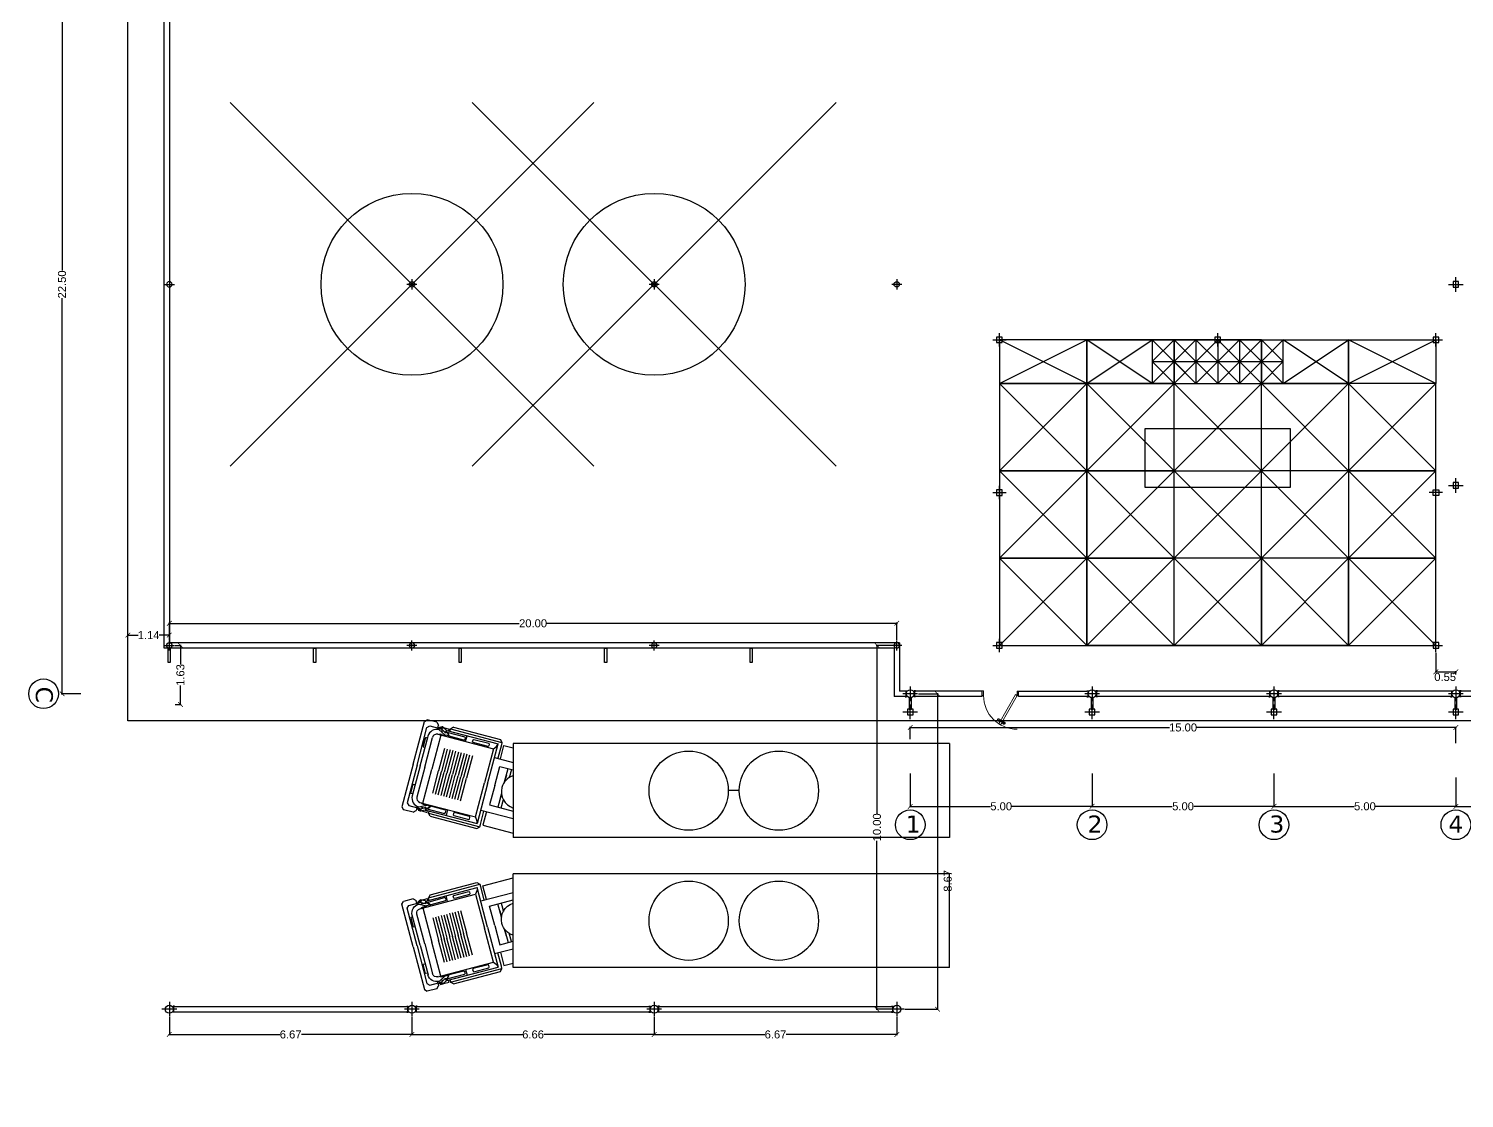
# Model space of a CAD drawing. Header units: metres. Extents: x 2 to 659295185, y -28 to 1124222152.
# Drawn here: x 654251.93 to 654291.4, y 1123336.77 to 1123366.17 of the extents above; entities that cross this region are included whole.
import ezdxf

# ---------------------------------------------------------------- set-up
doc = ezdxf.new("R2010")
doc.units = ezdxf.units.M
doc.header["$MEASUREMENT"] = 0
doc.header["$PDMODE"] = 35
doc.header["$PDSIZE"] = 5
doc.linetypes.add('CENTER', pattern=[50.8, 31.75, -6.35, 6.35, -6.35])
doc.layers.get('0').update_dxf_attribs({"linetype": 'CONTINUOUS'})
for name, color, linetype in [('Acotado', 7, 'CONTINUOUS'), ('Estructura', 1, 'CONTINUOUS'), ('PARED', 7, 'CONTINUOUS'), ('Textura', 8, 'CONTINUOUS'), ('TUBO', 1, 'CONTINUOUS'), ('Vista 1', 4, 'CONTINUOUS'), ('vista4', 6, 'CONTINUOUS')]:
    doc.layers.add(name, color=color, linetype=linetype)
doc.layers.add('muebles', color=9, linetype='CONTINUOUS', lineweight=0)
doc.styles.add('FORMAT', font='swissl.ttf')
doc.styles.get("Standard").update_dxf_attribs({"font": 'tahoma.ttf'})
doc.dimstyles.new('1-100', dxfattribs={"dimtxt": 0.22, "dimasz": 0.13, "dimexe": 0.02, "dimexo": 0.02, "dimgap": 0.022, "dimtad": 0, "dimzin": 1, "dimdsep": 46, "dimtxsty": 'FORMAT', "dimblk": 'ARCHTICK', "dimcen": 0.02, "dimdle": 0.02, "dimazin": 0, "dimtfac": 1, "dimtofl": 0, "dimtmove": 2, "dimatfit": 3, "dimldrblk": 'ARCHTICK', "dimfxl": 1, "dimtolj": 1, "dimtzin": 1, "dimarcsym": 0})

# ---------------------------------------------------------------- blocks, each defined once
blk = doc.blocks.new('_ArchTick')
at = {"color": 0, "linetype": 'ByBlock', "const_width": 0.15}
blk.add_lwpolyline([(-0.5, -0.5), (0.5, 0.5)], dxfattribs=at)
blk = doc.blocks.new('*D2271')
at = {"layer": 'Acotado', "color": 0, "lineweight": -2, "transparency": 16777216}
for p, q in [((667567.363, 1123478.25), (667567.363, 1123477.435)), ((667572.363, 1123478.25), (667572.363, 1123477.435)), ((667567.343, 1123477.455), (667569.567, 1123477.455)), ((667572.383, 1123477.455), (667570.158, 1123477.455))]:
    blk.add_line(p, q, dxfattribs=at)
at = {"layer": 'Acotado', "color": 0, "lineweight": -2, "transparency": 16777216, "xscale": 0.13, "yscale": 0.13, "zscale": 0.13, "rotation": 180}
blk.add_blockref('_ArchTick', (667567.363, 1123477.455), dxfattribs=at)
at = {"layer": 'Acotado', "color": 0, "lineweight": -2, "transparency": 16777216, "xscale": 0.13, "yscale": 0.13, "zscale": 0.13}
blk.add_blockref('_ArchTick', (667572.363, 1123477.455), dxfattribs=at)
at = {"layer": 'Acotado', "color": 0, "transparency": 16777216, "insert": (667569.863, 1123477.455), "char_height": 0.22, "attachment_point": 5, "style": 'FORMAT'}
blk.add_mtext('\\A1;5.00', dxfattribs=at)
blk = doc.blocks.new('eco 220x220')
at = {"color": 8}
for p, q in [((-0.202, 0), (0.202, 0)), ((0, 0.202), (0, -0.202))]:
    blk.add_line(p, q, dxfattribs=at)
blk.add_circle((0, 0), 0.11)
blk = doc.blocks.new('*D2279')
at = {"layer": 'Acotado', "color": 0, "lineweight": -2, "transparency": 16777216}
for p, q in [((667562.363, 1123478.358), (667562.363, 1123477.435)), ((667567.363, 1123478.25), (667567.363, 1123477.435)), ((667562.343, 1123477.455), (667564.567, 1123477.455)), ((667567.383, 1123477.455), (667565.158, 1123477.455))]:
    blk.add_line(p, q, dxfattribs=at)
at = {"layer": 'Acotado', "color": 0, "lineweight": -2, "transparency": 16777216, "xscale": 0.13, "yscale": 0.13, "zscale": 0.13, "rotation": 180}
blk.add_blockref('_ArchTick', (667562.363, 1123477.455), dxfattribs=at)
at = {"layer": 'Acotado', "color": 0, "lineweight": -2, "transparency": 16777216, "xscale": 0.13, "yscale": 0.13, "zscale": 0.13}
blk.add_blockref('_ArchTick', (667567.363, 1123477.455), dxfattribs=at)
at = {"layer": 'Acotado', "color": 0, "transparency": 16777216, "insert": (667564.863, 1123477.455), "char_height": 0.22, "attachment_point": 5, "style": 'FORMAT'}
blk.add_mtext('\\A1;5.00', dxfattribs=at)
blk = doc.blocks.new('*D2280')
at = {"layer": 'Acotado', "color": 0, "lineweight": -2, "transparency": 16777216}
for p, q in [((667557.363, 1123478.358), (667557.363, 1123477.435)), ((667562.363, 1123478.358), (667562.363, 1123477.435)), ((667557.343, 1123477.455), (667559.567, 1123477.455)), ((667562.383, 1123477.455), (667560.158, 1123477.455))]:
    blk.add_line(p, q, dxfattribs=at)
at = {"layer": 'Acotado', "color": 0, "lineweight": -2, "transparency": 16777216, "xscale": 0.13, "yscale": 0.13, "zscale": 0.13, "rotation": 180}
blk.add_blockref('_ArchTick', (667557.363, 1123477.455), dxfattribs=at)
at = {"layer": 'Acotado', "color": 0, "lineweight": -2, "transparency": 16777216, "xscale": 0.13, "yscale": 0.13, "zscale": 0.13}
blk.add_blockref('_ArchTick', (667562.363, 1123477.455), dxfattribs=at)
at = {"layer": 'Acotado', "color": 0, "transparency": 16777216, "insert": (667559.863, 1123477.455), "char_height": 0.22, "attachment_point": 5, "style": 'FORMAT'}
blk.add_mtext('\\A1;5.00', dxfattribs=at)
blk = doc.blocks.new('*D2281')
at = {"layer": 'Acotado', "color": 0, "lineweight": -2, "transparency": 16777216}
for p, q in [((667552.363, 1123478.358), (667552.363, 1123477.435)), ((667557.363, 1123478.358), (667557.363, 1123477.435)), ((667552.343, 1123477.455), (667554.567, 1123477.455)), ((667557.383, 1123477.455), (667555.158, 1123477.455))]:
    blk.add_line(p, q, dxfattribs=at)
at = {"layer": 'Acotado', "color": 0, "lineweight": -2, "transparency": 16777216, "xscale": 0.13, "yscale": 0.13, "zscale": 0.13, "rotation": 180}
blk.add_blockref('_ArchTick', (667552.363, 1123477.455), dxfattribs=at)
at = {"layer": 'Acotado', "color": 0, "lineweight": -2, "transparency": 16777216, "xscale": 0.13, "yscale": 0.13, "zscale": 0.13}
blk.add_blockref('_ArchTick', (667557.363, 1123477.455), dxfattribs=at)
at = {"layer": 'Acotado', "color": 0, "transparency": 16777216, "insert": (667554.863, 1123477.455), "char_height": 0.22, "attachment_point": 5, "style": 'FORMAT'}
blk.add_mtext('\\A1;5.00', dxfattribs=at)
blk = doc.blocks.new('Col 155x155')
at = {"color": 8}
for p, q in [((0.202, 0), (-0.202, 0)), ((0, -0.202), (0, 0.202))]:
    blk.add_line(p, q, dxfattribs=at)
blk.add_lwpolyline([(-0.078, -0.078), (0.077, -0.078), (0.077, 0.077), (-0.078, 0.077)], close=True)
blk = doc.blocks.new('*D2295')
at = {"layer": 'Acotado', "color": 0, "lineweight": -2, "transparency": 16777216}
for p, q in [((667552.343, 1123479.622), (667559.494, 1123479.622)), ((667552.363, 1123479.297), (667552.363, 1123479.642)), ((667567.383, 1123479.622), (667560.231, 1123479.622)), ((667567.363, 1123479.188), (667567.363, 1123479.642))]:
    blk.add_line(p, q, dxfattribs=at)
at = {"layer": 'Acotado', "color": 0, "lineweight": -2, "transparency": 16777216, "xscale": 0.13, "yscale": 0.13, "zscale": 0.13, "rotation": 180}
blk.add_blockref('_ArchTick', (667552.363, 1123479.622), dxfattribs=at)
at = {"layer": 'Acotado', "color": 0, "lineweight": -2, "transparency": 16777216, "xscale": 0.13, "yscale": 0.13, "zscale": 0.13}
blk.add_blockref('_ArchTick', (667567.363, 1123479.622), dxfattribs=at)
at = {"layer": 'Acotado', "color": 0, "transparency": 16777216, "insert": (667559.863, 1123479.622), "char_height": 0.22, "attachment_point": 5, "style": 'FORMAT'}
blk.add_mtext('\\A1;15.00', dxfattribs=at)
blk = doc.blocks.new('155x155')
at = {"color": 8}
for p, q in [((-0.183, 0), (0.183, 0)), ((0, 0.183), (0, -0.183))]:
    blk.add_line(p, q, dxfattribs=at)
blk.add_lwpolyline([(-0.078, -0.078), (0.077, -0.078), (0.077, 0.077), (-0.078, 0.077)], close=True)
blk = doc.blocks.new('*D2306')
at = {"layer": 'Acotado', "color": 0, "lineweight": -2, "transparency": 16777216}
for p, q in [((667566.815, 1123481.675), (667566.815, 1123481.131)), ((667566.795, 1123481.151), (667567.383, 1123481.151)), ((667567.363, 1123481.082), (667567.363, 1123481.171))]:
    blk.add_line(p, q, dxfattribs=at)
at = {"layer": 'Acotado', "color": 0, "lineweight": -2, "transparency": 16777216, "xscale": 0.13, "yscale": 0.13, "zscale": 0.13, "rotation": 180}
blk.add_blockref('_ArchTick', (667566.815, 1123481.151), dxfattribs=at)
at = {"layer": 'Acotado', "color": 0, "lineweight": -2, "transparency": 16777216, "xscale": 0.13, "yscale": 0.13, "zscale": 0.13}
blk.add_blockref('_ArchTick', (667567.363, 1123481.151), dxfattribs=at)
at = {"layer": 'Acotado', "color": 0, "transparency": 16777216, "insert": (667567.069, 1123481.01), "char_height": 0.22, "attachment_point": 5, "style": 'FORMAT'}
blk.add_mtext('\\A1;0.55', dxfattribs=at)
blk = doc.blocks.new('detalle metalico')
at = {"layer": 'Estructura'}
for points in [[(665221.743, 1123542.564), (665221.743, 1123542.598), (665221.709, 1123542.598), (665221.709, 1123542.604), (665221.749, 1123542.604), (665221.749, 1123542.564), (665221.743, 1123542.564)], [(665221.743, 1123542.482), (665221.743, 1123542.448), (665221.709, 1123542.448), (665221.709, 1123542.442), (665221.749, 1123542.442), (665221.749, 1123542.482), (665221.743, 1123542.482)]]:
    blk.add_lwpolyline(points, dxfattribs=at)
blk.add_lwpolyline([(665221.743, 1123542.448), (665221.737, 1123542.448), (665221.737, 1123542.598), (665221.743, 1123542.598)], close=True, dxfattribs=at)
blk = doc.blocks.new('A$C3CBB7903')
for p, q in [((-3.695, 14.119), (-1.205, 14.776)), ((-1.205, 14.776), (1.853, 3.171)), ((-3.695, 14.119), (-0.638, 2.515)), ((-0.638, 2.515), (1.853, 3.171)), ((1.154, 2.319), (1.154, 2.988)), ((1.355, 2.118), (1.355, 3.04)), ((1.739, 2.283), (1.739, 3.142)), ((-0.524, 2.283), (-0.524, 2.545)), ((-0.141, 2.118), (-0.141, 2.646)), ((0.06, 2.319), (0.06, 2.699)), ((0.06, 2.648), (0.297, 2.648)), ((0.44, 2.556), (0.06, 2.556)), ((0.243, 2.556), (0.44, 2.556)), ((0.297, 2.648), (0.261, 2.648)), ((0.775, 2.556), (1.154, 2.556)), ((0.972, 2.556), (0.775, 2.556)), ((0.918, 2.648), (0.953, 2.648)), ((1.154, 2.648), (0.918, 2.648)), ((-0.655, 2.146), (-0.591, 2.21)), ((-0.655, 0.812), (-0.655, 2.146)), ((-0.591, 0.749), (-0.591, 2.21)), ((-0.591, 2.21), (-0.527, 2.21)), ((-0.527, 2.21), (-0.143, 2.21)), ((-0.141, 2.283), (-0.524, 2.283)), ((0.607, 2.118), (-0.524, 2.118)), ((-0.524, 0.656), (-0.524, 2.118)), ((-0.36, 2.027), (0.607, 2.027)), ((-0.36, 0.447), (-0.36, 2.027)), ((0.607, 2.319), (0.06, 2.319)), ((0.607, 2.319), (1.154, 2.319)), ((0.607, 2.118), (1.739, 2.118)), ((1.575, 2.027), (0.607, 2.027)), ((1.355, 2.283), (1.739, 2.283)), ((1.741, 2.21), (1.358, 2.21)), ((1.575, 0.447), (1.575, 2.027)), ((1.739, 0.656), (1.739, 2.118)), ((1.806, 2.21), (1.741, 2.21)), ((1.869, 2.146), (1.806, 2.21)), ((1.806, 0.749), (1.806, 2.21)), ((1.869, 0.812), (1.869, 2.146)), ((-0.477, 1.866), (-0.461, 1.882)), ((-0.477, 1.439), (-0.477, 1.866)), ((-0.461, 1.882), (-0.406, 1.882)), ((-0.406, 1.882), (-0.39, 1.866)), ((-0.39, 1.866), (-0.39, 1.439)), ((1.621, 1.882), (1.605, 1.866)), ((1.605, 1.866), (1.605, 1.439)), ((1.676, 1.882), (1.621, 1.882)), ((1.691, 1.866), (1.676, 1.882)), ((1.691, 1.439), (1.691, 1.866)), ((-0.36, 1.233), (-0.524, 1.233)), ((-0.465, 1.198), (-0.481, 1.182)), ((-0.461, 1.423), (-0.477, 1.439)), ((-0.465, 1.198), (-0.406, 1.198)), ((-0.406, 1.423), (-0.461, 1.423)), ((-0.39, 1.439), (-0.406, 1.423)), ((-0.39, 1.182), (-0.406, 1.198)), ((-0.031, 1.516), (0.607, 1.516)), ((-0.031, 1.436), (0.607, 1.436)), ((-0.031, 1.357), (0.607, 1.357)), ((-0.031, 1.278), (0.607, 1.278)), ((-0.031, 1.199), (0.607, 1.199)), ((1.246, 1.516), (0.607, 1.516)), ((1.246, 1.436), (0.607, 1.436)), ((1.246, 1.357), (0.607, 1.357)), ((1.246, 1.278), (0.607, 1.278)), ((1.246, 1.199), (0.607, 1.199)), ((1.575, 1.233), (1.739, 1.233)), ((1.605, 1.439), (1.621, 1.423)), ((1.605, 1.182), (1.621, 1.198)), ((1.621, 1.423), (1.676, 1.423)), ((1.68, 1.198), (1.621, 1.198)), ((1.676, 1.423), (1.691, 1.439)), ((1.68, 1.198), (1.696, 1.182)), ((-0.655, 0.812), (-0.591, 0.749)), ((-0.481, 0.675), (-0.481, 1.182)), ((-0.39, 1.182), (-0.39, 0.761)), ((-0.031, 1.12), (0.607, 1.12)), ((-0.031, 1.04), (0.607, 1.04)), ((-0.031, 0.961), (0.607, 0.961)), ((-0.031, 0.882), (0.607, 0.882)), ((-0.031, 0.803), (0.607, 0.803)), ((1.246, 1.12), (0.607, 1.12)), ((1.246, 1.04), (0.607, 1.04)), ((1.246, 0.961), (0.607, 0.961)), ((1.246, 0.882), (0.607, 0.882)), ((1.246, 0.803), (0.607, 0.803)), ((1.605, 1.182), (1.605, 0.761)), ((1.696, 0.675), (1.696, 1.182)), ((1.869, 0.812), (1.806, 0.749)), ((-0.671, 0.338), (-0.607, 0.402)), ((-0.524, 0.402), (-0.607, 0.402)), ((-0.53, 0.64), (-0.593, 0.526)), ((-0.527, 0.749), (-0.591, 0.749)), ((-0.577, 0.709), (-0.524, 0.709)), ((-0.577, 0.555), (-0.577, 0.709)), ((-0.577, 0.456), (-0.577, 0.492)), ((-0.563, 0.456), (-0.577, 0.456)), ((-0.57, 0.521), (-0.561, 0.542)), ((-0.57, 0.52), (-0.564, 0.457)), ((-0.564, 0.457), (-0.507, 0.4)), ((-0.553, 0.536), (-0.561, 0.544)), ((-0.561, 0.518), (-0.553, 0.536)), ((-0.556, 0.5), (-0.561, 0.518)), ((-0.557, 0.463), (-0.557, 0.5)), ((-0.507, 0.407), (-0.557, 0.463)), ((-0.524, 0.456), (-0.55, 0.456)), ((-0.532, 0.496), (-0.459, 0.629)), ((-0.524, 0.427), (-0.524, 0.509)), ((-0.524, 0.173), (-0.524, 0.418)), ((-0.506, 0.4), (-0.506, 0.407)), ((-0.498, 0.64), (-0.468, 0.701)), ((-0.497, 0.64), (-0.491, 0.634)), ((-0.491, 0.633), (-0.464, 0.692)), ((-0.49, 0.447), (-0.39, 0.648)), ((-0.481, 0.525), (-0.481, 0.589)), ((-0.481, 0.525), (-0.467, 0.517)), ((-0.468, 0.701), (-0.382, 0.767)), ((-0.451, 0.525), (-0.467, 0.517)), ((-0.464, 0.692), (-0.38, 0.751)), ((-0.39, 0.744), (-0.39, 0.643)), ((-0.384, 0.547), (-0.39, 0.648)), ((-0.379, 0.752), (-0.381, 0.767)), ((-0.36, 0.53), (0.607, 0.53)), ((-0.031, 0.724), (0.607, 0.724)), ((1.246, 0.724), (0.607, 0.724)), ((1.575, 0.53), (0.607, 0.53)), ((1.594, 0.752), (1.596, 0.767)), ((1.679, 0.692), (1.595, 0.751)), ((1.683, 0.701), (1.597, 0.767)), ((1.599, 0.547), (1.605, 0.648)), ((1.605, 0.744), (1.605, 0.643)), ((1.705, 0.447), (1.605, 0.648)), ((1.666, 0.525), (1.682, 0.517)), ((1.746, 0.496), (1.674, 0.629)), ((1.706, 0.633), (1.679, 0.692)), ((1.696, 0.525), (1.682, 0.517)), ((1.712, 0.64), (1.683, 0.701)), ((1.696, 0.525), (1.696, 0.589)), ((1.712, 0.64), (1.705, 0.634)), ((1.721, 0.4), (1.721, 0.407)), ((1.722, 0.407), (1.771, 0.463)), ((1.778, 0.457), (1.722, 0.4)), ((1.792, 0.709), (1.739, 0.709)), ((1.739, 0.427), (1.739, 0.509)), ((1.739, 0.456), (1.764, 0.456)), ((1.739, 0.173), (1.739, 0.418)), ((1.739, 0.402), (1.822, 0.402)), ((1.741, 0.749), (1.806, 0.749)), ((1.745, 0.64), (1.808, 0.526)), ((1.768, 0.536), (1.775, 0.544)), ((1.775, 0.518), (1.768, 0.536)), ((1.771, 0.5), (1.775, 0.518)), ((1.771, 0.463), (1.771, 0.5)), ((1.785, 0.521), (1.775, 0.542)), ((1.777, 0.456), (1.792, 0.456)), ((1.785, 0.52), (1.778, 0.457)), ((1.792, 0.555), (1.792, 0.709)), ((1.792, 0.456), (1.792, 0.492)), ((1.885, 0.338), (1.822, 0.402)), ((-0.671, 0.338), (-0.671, 0.063)), ((-0.607, 0), (-0.671, 0.063)), ((0.607, 0), (-0.607, 0)), ((-0.461, 0.11), (-0.524, 0.173)), ((0.607, 0.11), (-0.461, 0.11)), ((0.607, 0.329), (-0.241, 0.329)), ((0.607, 0.199), (-0.241, 0.199)), ((-0.188, 0.199), (-0.188, 0.144)), ((-0.188, 0.144), (0.075, 0.144)), ((-0.161, 0.144), (-0.151, 0.134)), ((-0.151, 0.134), (0.047, 0.134)), ((0.047, 0.134), (0.057, 0.144)), ((0.075, 0.144), (0.075, 0.199)), ((0.607, 0.329), (1.456, 0.329)), ((0.607, 0.199), (1.456, 0.199)), ((0.607, 0.11), (1.676, 0.11)), ((0.607, 0), (1.822, 0)), ((1.139, 0.144), (1.139, 0.199)), ((1.402, 0.144), (1.139, 0.144)), ((1.168, 0.134), (1.157, 0.144)), ((1.365, 0.134), (1.168, 0.134)), ((1.376, 0.144), (1.365, 0.134)), ((1.402, 0.199), (1.402, 0.144)), ((1.676, 0.11), (1.739, 0.173)), ((1.822, 0), (1.885, 0.063)), ((1.885, 0.338), (1.885, 0.063))]:
    blk.add_line(p, q)
for centre, radius, start, end in [((0.59, 3.003), 0.484, 272.0943, 355.5579), ((0.625, 3.003), 0.484, 212.839, 267.9057), ((-0.594, 1.799), 0.327, 44.2287, 77.695), ((1.809, 1.799), 0.327, 102.305, 135.7713), ((-0.557, 0.522), 0.0365, 173.8171, 254.0025), ((-0.557, 0.522), 0.0365, 270.0651, 313.8576), ((-0.494, 0.636), 0.0361, 68.4256, 175.0388), ((-0.241, 0.447), 0.249, 180, 270), ((-0.494, 0.636), 0.0361, 313.745, 58.3959), ((-0.265, 0.547), 0.119, 180, 217.2027), ((-0.241, 0.447), 0.119, 180, 270), ((1.456, 0.447), 0.249, 270, 0), ((1.456, 0.447), 0.119, 270, 0), ((1.48, 0.547), 0.119, 322.7973, 0), ((1.709, 0.636), 0.0361, 121.6041, 226.255), ((1.709, 0.636), 0.0361, 4.9612, 111.5744), ((1.771, 0.522), 0.0365, 226.1424, 269.9349), ((1.771, 0.522), 0.0365, 285.9975, 6.1829)]:
    blk.add_arc(centre, radius, start, end)
blk = doc.blocks.new('*D2312')
at = {"layer": 'Acotado', "color": 0, "lineweight": -2, "transparency": 16777216}
for p, q in [((667552.585, 1123480.55), (667553.133, 1123480.55)), ((667553.113, 1123480.57), (667553.113, 1123471.858)), ((667552.215, 1123471.878), (667553.133, 1123471.878))]:
    blk.add_line(p, q, dxfattribs=at)
at = {"layer": 'Acotado', "color": 0, "lineweight": -2, "transparency": 16777216, "xscale": 0.13, "yscale": 0.13, "zscale": 0.13}
for p, rotation in [((667553.113, 1123480.55), 90), ((667553.113, 1123471.878), 270)]:
    blk.add_blockref('_ArchTick', p, dxfattribs=dict(at, rotation=rotation))
at = {"layer": 'Acotado', "color": 0, "transparency": 16777216, "insert": (667553.394, 1123475.407), "char_height": 0.22, "attachment_point": 5, "rotation": 90, "style": 'FORMAT'}
blk.add_mtext('\\A1;8.67', dxfattribs=at)
blk = doc.blocks.new('*D2313')
at = {"layer": 'Acotado', "color": 0, "lineweight": -2, "transparency": 16777216}
for p, q in [((667552.111, 1123481.878), (667551.427, 1123481.878)), ((667551.447, 1123481.898), (667551.447, 1123477.246)), ((667551.447, 1123471.858), (667551.447, 1123476.509)), ((667552.111, 1123471.878), (667551.427, 1123471.878))]:
    blk.add_line(p, q, dxfattribs=at)
at = {"layer": 'Acotado', "color": 0, "lineweight": -2, "transparency": 16777216, "xscale": 0.13, "yscale": 0.13, "zscale": 0.13}
for p, rotation in [((667551.447, 1123481.878), 90), ((667551.447, 1123471.878), 270)]:
    blk.add_blockref('_ArchTick', p, dxfattribs=dict(at, rotation=rotation))
at = {"layer": 'Acotado', "color": 0, "transparency": 16777216, "insert": (667551.447, 1123476.878), "char_height": 0.22, "attachment_point": 5, "rotation": 90, "style": 'FORMAT'}
blk.add_mtext('\\A1;10.00', dxfattribs=at)
blk = doc.blocks.new('*D2318')
at = {"layer": 'Acotado', "color": 0, "lineweight": -2, "transparency": 16777216}
for p, q in [((667531.973, 1123482.485), (667541.615, 1123482.485)), ((667531.993, 1123482.036), (667531.993, 1123482.505)), ((667552.013, 1123482.485), (667542.371, 1123482.485)), ((667551.993, 1123482.036), (667551.993, 1123482.505))]:
    blk.add_line(p, q, dxfattribs=at)
at = {"layer": 'Acotado', "color": 0, "lineweight": -2, "transparency": 16777216, "xscale": 0.13, "yscale": 0.13, "zscale": 0.13, "rotation": 180}
blk.add_blockref('_ArchTick', (667531.993, 1123482.485), dxfattribs=at)
at = {"layer": 'Acotado', "color": 0, "lineweight": -2, "transparency": 16777216, "xscale": 0.13, "yscale": 0.13, "zscale": 0.13}
blk.add_blockref('_ArchTick', (667551.993, 1123482.485), dxfattribs=at)
at = {"layer": 'Acotado', "color": 0, "transparency": 16777216, "insert": (667541.993, 1123482.485), "char_height": 0.22, "attachment_point": 5, "style": 'FORMAT'}
blk.add_mtext('\\A1;20.00', dxfattribs=at)
blk = doc.blocks.new('*D2346')
at = {"layer": 'Acotado', "color": 0, "lineweight": -2, "transparency": 16777216}
for p, q in [((667545.323, 1123471.656), (667545.323, 1123471.164)), ((667551.993, 1123471.656), (667551.993, 1123471.164)), ((667545.303, 1123471.184), (667548.363, 1123471.184)), ((667552.013, 1123471.184), (667548.953, 1123471.184))]:
    blk.add_line(p, q, dxfattribs=at)
at = {"layer": 'Acotado', "color": 0, "lineweight": -2, "transparency": 16777216, "xscale": 0.13, "yscale": 0.13, "zscale": 0.13, "rotation": 180}
blk.add_blockref('_ArchTick', (667545.323, 1123471.184), dxfattribs=at)
at = {"layer": 'Acotado', "color": 0, "lineweight": -2, "transparency": 16777216, "xscale": 0.13, "yscale": 0.13, "zscale": 0.13}
blk.add_blockref('_ArchTick', (667551.993, 1123471.184), dxfattribs=at)
at = {"layer": 'Acotado', "color": 0, "transparency": 16777216, "insert": (667548.658, 1123471.184), "char_height": 0.22, "attachment_point": 5, "style": 'FORMAT'}
blk.add_mtext('\\A1;6.67', dxfattribs=at)
blk = doc.blocks.new('*D2347')
at = {"layer": 'Acotado', "color": 0, "lineweight": -2, "transparency": 16777216}
for p, q in [((667538.663, 1123471.656), (667538.663, 1123471.164)), ((667545.323, 1123471.656), (667545.323, 1123471.164)), ((667538.643, 1123471.184), (667541.698, 1123471.184)), ((667545.343, 1123471.184), (667542.288, 1123471.184))]:
    blk.add_line(p, q, dxfattribs=at)
at = {"layer": 'Acotado', "color": 0, "lineweight": -2, "transparency": 16777216, "xscale": 0.13, "yscale": 0.13, "zscale": 0.13, "rotation": 180}
blk.add_blockref('_ArchTick', (667538.663, 1123471.184), dxfattribs=at)
at = {"layer": 'Acotado', "color": 0, "lineweight": -2, "transparency": 16777216, "xscale": 0.13, "yscale": 0.13, "zscale": 0.13}
blk.add_blockref('_ArchTick', (667545.323, 1123471.184), dxfattribs=at)
at = {"layer": 'Acotado', "color": 0, "transparency": 16777216, "insert": (667541.993, 1123471.184), "char_height": 0.22, "attachment_point": 5, "style": 'FORMAT'}
blk.add_mtext('\\A1;6.66', dxfattribs=at)
blk = doc.blocks.new('*D2348')
at = {"layer": 'Acotado', "color": 0, "lineweight": -2, "transparency": 16777216}
for p, q in [((667531.993, 1123471.656), (667531.993, 1123471.164)), ((667538.663, 1123471.656), (667538.663, 1123471.164)), ((667531.973, 1123471.184), (667535.033, 1123471.184)), ((667538.683, 1123471.184), (667535.623, 1123471.184))]:
    blk.add_line(p, q, dxfattribs=at)
at = {"layer": 'Acotado', "color": 0, "lineweight": -2, "transparency": 16777216, "xscale": 0.13, "yscale": 0.13, "zscale": 0.13, "rotation": 180}
blk.add_blockref('_ArchTick', (667531.993, 1123471.184), dxfattribs=at)
at = {"layer": 'Acotado', "color": 0, "lineweight": -2, "transparency": 16777216, "xscale": 0.13, "yscale": 0.13, "zscale": 0.13}
blk.add_blockref('_ArchTick', (667538.663, 1123471.184), dxfattribs=at)
at = {"layer": 'Acotado', "color": 0, "transparency": 16777216, "insert": (667535.328, 1123471.184), "char_height": 0.22, "attachment_point": 5, "style": 'FORMAT'}
blk.add_mtext('\\A1;6.67', dxfattribs=at)
blk = doc.blocks.new('*D2356')
at = {"layer": 'Acotado', "color": 0, "lineweight": -2, "transparency": 16777216}
for p, q in [((667530.853, 1123482.036), (667530.853, 1123482.181)), ((667531.993, 1123482.036), (667531.993, 1123482.181)), ((667530.833, 1123482.161), (667531.136, 1123482.161)), ((667532.013, 1123482.161), (667531.71, 1123482.161))]:
    blk.add_line(p, q, dxfattribs=at)
at = {"layer": 'Acotado', "color": 0, "lineweight": -2, "transparency": 16777216, "xscale": 0.13, "yscale": 0.13, "zscale": 0.13, "rotation": 180}
blk.add_blockref('_ArchTick', (667530.853, 1123482.161), dxfattribs=at)
at = {"layer": 'Acotado', "color": 0, "lineweight": -2, "transparency": 16777216, "xscale": 0.13, "yscale": 0.13, "zscale": 0.13}
blk.add_blockref('_ArchTick', (667531.993, 1123482.161), dxfattribs=at)
at = {"layer": 'Acotado', "color": 0, "transparency": 16777216, "insert": (667531.423, 1123482.161), "char_height": 0.22, "attachment_point": 5, "style": 'FORMAT'}
blk.add_mtext('\\A1;1.14', dxfattribs=at)
blk = doc.blocks.new('*D2357')
at = {"layer": 'Acotado', "color": 0, "lineweight": -2, "transparency": 16777216}
for p, q in [((667532.151, 1123481.878), (667532.318, 1123481.878)), ((667532.298, 1123481.898), (667532.298, 1123481.351)), ((667532.298, 1123480.233), (667532.298, 1123480.78)), ((667532.151, 1123480.253), (667532.318, 1123480.253))]:
    blk.add_line(p, q, dxfattribs=at)
at = {"layer": 'Acotado', "color": 0, "lineweight": -2, "transparency": 16777216, "xscale": 0.13, "yscale": 0.13, "zscale": 0.13}
for p, rotation in [((667532.298, 1123481.878), 90), ((667532.298, 1123480.253), 270)]:
    blk.add_blockref('_ArchTick', p, dxfattribs=dict(at, rotation=rotation))
at = {"layer": 'Acotado', "color": 0, "transparency": 16777216, "insert": (667532.298, 1123481.065), "char_height": 0.22, "attachment_point": 5, "rotation": 90, "style": 'FORMAT'}
blk.add_mtext('\\A1;1.63', dxfattribs=at)
blk = doc.blocks.new('*D2361')
at = {"layer": 'Acotado', "color": 0, "lineweight": -2, "transparency": 16777216}
for p, q in [((667530.082, 1123503.052), (667529.023, 1123503.052)), ((667529.043, 1123503.072), (667529.043, 1123492.179)), ((667529.043, 1123480.53), (667529.043, 1123491.423)), ((667529.56, 1123480.55), (667529.023, 1123480.55))]:
    blk.add_line(p, q, dxfattribs=at)
at = {"layer": 'Acotado', "color": 0, "lineweight": -2, "transparency": 16777216, "xscale": 0.13, "yscale": 0.13, "zscale": 0.13}
for p, rotation in [((667529.043, 1123503.052), 90), ((667529.043, 1123480.55), 270)]:
    blk.add_blockref('_ArchTick', p, dxfattribs=dict(at, rotation=rotation))
at = {"layer": 'Acotado', "color": 0, "transparency": 16777216, "insert": (667529.043, 1123491.801), "char_height": 0.22, "attachment_point": 5, "rotation": 90, "style": 'FORMAT'}
blk.add_mtext('\\A1;22.50', dxfattribs=at)
blk = doc.blocks.new('p-80')
at = {"color": 8, "linetype": 'CENTER', "ltscale": 0.0005}
for p, q in [((-0.382, 0.671), (-0.498, 0.604)), ((-0.38, 0.672), (-0.264, 0.739))]:
    blk.add_line(p, q, dxfattribs=at)
at = {"color": 8}
for p, q in [((-0.457, 0.627), (-0.465, 0.637)), ((-0.463, 0.649), (-0.453, 0.658)), ((-0.449, 0.66), (-0.437, 0.664)), ((-0.415, 0.666), (-0.426, 0.66)), ((-0.414, 0.638), (-0.426, 0.659)), ((-0.415, 0.692), (-0.421, 0.688)), ((-0.421, 0.688), (-0.415, 0.666)), ((-0.38, 0.631), (-0.415, 0.692)), ((-0.402, 0.644), (-0.415, 0.666)), ((-0.402, 0.644), (-0.413, 0.638)), ((-0.386, 0.628), (-0.402, 0.644)), ((-0.381, 0.712), (-0.376, 0.715)), ((-0.346, 0.651), (-0.381, 0.712)), ((-0.376, 0.715), (-0.359, 0.698)), ((-0.359, 0.698), (-0.348, 0.705)), ((-0.347, 0.676), (-0.359, 0.698)), ((-0.336, 0.683), (-0.348, 0.704)), ((-0.347, 0.676), (-0.335, 0.683)), ((-0.341, 0.654), (-0.347, 0.676)), ((-0.336, 0.725), (-0.346, 0.716)), ((-0.346, 0.651), (-0.341, 0.654)), ((-0.32, 0.731), (-0.333, 0.727)), ((-0.312, 0.683), (-0.324, 0.679)), ((-0.304, 0.715), (-0.309, 0.727)), ((-0.299, 0.693), (-0.308, 0.685)), ((-0.301, 0.722), (-0.306, 0.72)), ((-0.297, 0.706), (-0.304, 0.715)), ((-0.301, 0.722), (-0.297, 0.715)), ((-0.297, 0.715), (-0.301, 0.711)), ((-0.464, 0.627), (-0.46, 0.631)), ((-0.464, 0.627), (-0.46, 0.621)), ((-0.46, 0.621), (-0.455, 0.622)), ((-0.453, 0.616), (-0.457, 0.627)), ((-0.441, 0.611), (-0.429, 0.615)), ((-0.425, 0.617), (-0.415, 0.626)), ((-0.38, 0.631), (-0.386, 0.628))]:
    blk.add_line(p, q, dxfattribs=at)
for points in [[(-0.03, 0.1), (-0.065, 0.08), (-0.433, 0.722), (-0.398, 0.742)], [(-0.77, 0), (-0.8, 0), (-0.8, 0.1), (-0.77, 0.1)], [(0, 0), (-0.03, 0), (-0.03, 0.1), (0, 0.1)]]:
    blk.add_lwpolyline(points, close=True)
for centre, radius, start, end in [((-0.03, 0.1), 0.74, 90, 180), ((-0.456, 0.642), 0.01, 132.5288, 210), ((-0.446, 0.65), 0.01, 107.4712, 132.5288), ((-0.434, 0.654), 0.01, 30, 107.4712), ((-0.422, 0.633), 0.01, 312.5288, 30), ((-0.339, 0.709), 0.01, 132.5288, 210), ((-0.33, 0.718), 0.01, 107.4712, 132.5288), ((-0.327, 0.688), 0.01, 210, 287.4712), ((-0.317, 0.722), 0.01, 30, 107.4712), ((-0.315, 0.692), 0.01, 287.4712, 312.5288), ((-0.305, 0.701), 0.01, 312.5288, 30), ((-0.444, 0.621), 0.01, 210, 287.4712), ((-0.432, 0.625), 0.01, 287.4712, 312.5288)]:
    blk.add_arc(centre, radius, start, end, dxfattribs=at)
blk = doc.blocks.new('A$C562C02F1')
blk.add_line((-19.702, -25.166, 0), (-20.002, -25.166, 0))
for centre in [(-21.092, -25.166, 0), (-18.612, -25.166, 0), (-21.092, -28.741, 0), (-18.612, -28.741, 0)]:
    blk.add_circle(centre, 1.09)
at = {"layer": 'Acotado', "color": 1}
for centre in [(-38.828, -22.502), (-38.828, -22.502), (-15, -26.105), (-10, -26.105), (-5, -26.105), (0, -26.105)]:
    blk.add_circle(centre, 0.408, dxfattribs=at)
at = {"layer": 'PARED'}
for p, q in [((-35.51, -21.249), (-35.51, 0.953)), ((-35.36, -21.099), (-35.36, -1.399)), ((-8.348, -12.774), (-8.348, -13.974)), ((-7.748, -12.774), (-7.748, -13.974)), ((-5.348, -12.774), (-7.748, -12.774)), ((-7.748, -12.774), (-7.748, -13.974)), ((-7.148, -12.774), (-7.148, -13.974)), ((-6.548, -12.774), (-6.548, -13.974)), ((-5.948, -12.774), (-5.948, -13.974)), ((-5.348, -13.974), (-5.348, -12.774)), ((-5.348, -12.774), (-5.348, -13.974)), ((-4.748, -13.974), (-4.748, -12.774)), ((-8.348, -13.374), (-4.748, -13.374)), ((-10.148, -21.174), (-10.148, -13.974)), ((-5.348, -21.174), (-5.348, -13.974)), ((-10.148, -16.374), (-5.348, -16.374)), ((-2.948, -16.374), (-5.348, -16.374)), ((-2.948, -18.774), (-7.748, -18.774)), ((-15.445, -21.249), (-35.51, -21.249)), ((-15.295, -21.099), (-35.36, -21.099)), ((-15.445, -21.249), (-15.445, -22.577)), ((-15.295, -21.099), (-15.295, -22.427)), ((-7.748, -21.174), (-2.948, -21.174)), ((-15.116, -22.427), (-15.295, -22.427)), ((-13.022, -22.427), (-14.884, -22.427)), ((-13.023, -22.577), (-13.022, -22.427)), ((-12.023, -22.577), (-12.022, -22.427)), ((-12.022, -22.427), (-10.144, -22.427)), ((-5.116, -22.427), (-9.884, -22.427)), ((-0.116, -22.427), (-4.884, -22.427)), ((4.85, -22.427), (0.116, -22.427)), ((-15.116, -22.577), (-15.445, -22.577)), ((-13.023, -22.577), (-14.884, -22.577)), ((-10.116, -22.577), (-12.023, -22.577)), ((-5.116, -22.577), (-9.884, -22.577)), ((-0.116, -22.577), (-4.884, -22.577)), ((4.85, -22.577), (0.116, -22.577)), ((-35.254, -31.099), (-28.816, -31.099)), ((-28.584, -31.099), (-22.156, -31.099)), ((-21.924, -31.099), (-15.486, -31.099)), ((-35.254, -31.249), (-28.816, -31.249)), ((-28.584, -31.249), (-22.156, -31.249)), ((-21.924, -31.249), (-15.486, -31.249))]:
    blk.add_line(p, q, dxfattribs=at)
for points in [[(-10.148, -13.974), (-10.148, -12.774), (-12.548, -12.774), (-12.548, -13.974)], [(-7.748, -13.974), (-7.748, -12.774), (-10.148, -12.774), (-10.148, -13.974)], [(-5.348, -13.974), (-5.348, -12.774), (-2.948, -12.774), (-2.948, -13.974)], [(-2.948, -13.974), (-2.948, -12.774), (-0.548, -12.774), (-0.548, -13.974)], [(-10.148, -16.374), (-10.148, -13.974), (-12.548, -13.974), (-12.548, -16.374)], [(-7.748, -16.374), (-7.748, -13.974), (-10.148, -13.974), (-10.148, -16.374)], [(-0.548, -16.374), (-0.548, -13.974), (-2.948, -13.974), (-2.948, -16.374)], [(-10.148, -18.774), (-10.148, -16.374), (-12.548, -16.374), (-12.548, -18.774)], [(-7.748, -18.774), (-7.748, -16.374), (-10.148, -16.374), (-10.148, -18.774)], [(-0.548, -18.774), (-0.548, -16.374), (-2.948, -16.374), (-2.948, -18.774)], [(-10.148, -21.174), (-10.148, -18.774), (-12.548, -18.774), (-12.548, -21.174)], [(-7.748, -21.174), (-7.748, -18.774), (-10.148, -18.774), (-10.148, -21.174)], [(-2.948, -21.174), (-2.948, -18.774), (-5.348, -18.774), (-5.348, -21.174)], [(-0.548, -21.174), (-0.548, -18.774), (-2.948, -18.774), (-2.948, -21.174)], [(-35.405, -21.249), (-35.345, -21.249), (-35.345, -21.639), (-35.405, -21.639)], [(-31.405, -21.249), (-31.345, -21.249), (-31.345, -21.639), (-31.405, -21.639)], [(-27.405, -21.249), (-27.345, -21.249), (-27.345, -21.639), (-27.405, -21.639)], [(-23.405, -21.249), (-23.345, -21.249), (-23.345, -21.639), (-23.405, -21.639)], [(-19.405, -21.249), (-19.345, -21.249), (-19.345, -21.639), (-19.405, -21.639)]]:
    blk.add_lwpolyline(points, close=True, dxfattribs=at)
blk.add_lwpolyline([(-7.748, -21.174), (-7.748, -13.974), (-2.948, -13.974), (-2.948, -21.174)], dxfattribs=at)
for points in [[(-15.03, -22.608), (-15.03, -22.924), (-14.97, -22.924), (-14.97, -22.608, -0.138998), (-15.03, -22.608)], [(-10.03, -22.608), (-10.03, -22.924), (-9.97, -22.924), (-9.97, -22.608, -0.138998), (-10.03, -22.608)], [(-5.03, -22.608), (-5.03, -22.924), (-4.97, -22.924), (-4.97, -22.608, -0.138998), (-5.03, -22.608)], [(-0.03, -22.608), (-0.03, -22.924), (0.03, -22.924), (0.03, -22.608, -0.138998), (-0.03, -22.608)]]:
    blk.add_lwpolyline(points, format="xyb", close=True, dxfattribs=at)
for p in [(-28.7, -11.249), (-22.04, -11.249)]:
    blk.add_point(p, dxfattribs=at)
at = {"layer": 'Textura'}
for p, q in [((-10.148, -13.974), (-12.548, -12.774)), ((-12.548, -13.974), (-10.148, -12.774)), ((-8.348, -13.974), (-10.148, -12.774)), ((-10.148, -13.974), (-8.348, -12.774)), ((-7.748, -12.774), (-8.348, -13.374)), ((-7.148, -13.974), (-8.348, -12.774)), ((-6.548, -13.974), (-7.748, -12.774)), ((-7.748, -13.974), (-6.548, -12.774)), ((-7.148, -12.774), (-7.748, -13.374)), ((-6.548, -13.374), (-7.148, -12.774)), ((-5.348, -13.974), (-6.548, -12.774)), ((-6.548, -13.974), (-5.348, -12.774)), ((-5.948, -12.774), (-6.548, -13.374)), ((-5.348, -13.374), (-5.948, -12.774)), ((-4.748, -13.374), (-5.348, -12.774)), ((-4.748, -12.774), (-5.348, -13.374)), ((-4.748, -13.974), (-2.948, -12.774)), ((-2.948, -13.974), (-4.748, -12.774)), ((-2.948, -13.974), (-0.548, -12.774)), ((-0.548, -13.974), (-2.948, -12.774)), ((-7.748, -13.974), (-8.348, -13.374)), ((-7.748, -13.374), (-8.348, -13.974)), ((-7.148, -13.974), (-7.748, -13.374)), ((-6.548, -13.374), (-7.148, -13.974)), ((-5.948, -13.974), (-6.548, -13.374)), ((-5.348, -13.374), (-5.948, -13.974)), ((-4.748, -13.374), (-5.348, -13.974)), ((-4.748, -13.974), (-5.348, -13.374)), ((-12.548, -16.374), (-10.148, -13.974)), ((-12.548, -16.374), (-10.148, -13.974)), ((-12.548, -13.974), (-10.148, -16.374)), ((-10.148, -16.374), (-7.748, -13.974)), ((-10.148, -13.974), (-7.748, -16.374)), ((-7.748, -18.774), (-2.948, -13.974)), ((-7.748, -13.974), (-2.948, -18.774)), ((-7.748, -16.374), (-5.348, -13.974)), ((-5.348, -13.974), (-2.948, -16.374)), ((-2.948, -16.374), (-0.548, -13.974)), ((-2.948, -13.974), (-0.548, -16.374)), ((-12.548, -18.774), (-10.148, -16.374)), ((-10.148, -18.774), (-12.548, -16.374)), ((-12.548, -16.374), (-10.148, -18.774)), ((-10.148, -18.774), (-7.748, -16.374)), ((-10.148, -16.374), (-7.748, -18.774)), ((-5.348, -18.774), (-7.748, -16.374)), ((-5.348, -18.774), (-2.948, -16.374)), ((-2.948, -18.774), (-0.548, -16.374)), ((-2.948, -16.374), (-0.548, -18.774)), ((-12.548, -21.174), (-10.148, -18.774)), ((-12.548, -18.774), (-10.148, -21.174)), ((-12.548, -21.174), (-10.148, -18.774)), ((-12.548, -18.774), (-10.148, -21.174)), ((-10.148, -21.174), (-7.748, -18.774)), ((-10.148, -18.774), (-7.748, -21.174)), ((-7.748, -21.174), (-5.348, -18.774)), ((-7.748, -18.774), (-5.348, -21.174)), ((-5.348, -21.174), (-2.948, -18.774)), ((-5.348, -18.774), (-2.948, -21.174)), ((-2.948, -21.174), (-0.548, -18.774)), ((-2.948, -18.774), (-0.548, -21.174))]:
    blk.add_line(p, q, dxfattribs=at)
at = {"layer": 'TUBO'}
blk.add_lwpolyline([(-4.548, -16.824), (-4.548, -15.224), (-8.548, -15.224), (-8.548, -16.824)], close=True, dxfattribs=at)
at = {"layer": 'Vista 1'}
for p, q in [((-36.51, -23.249), (-36.51, -1.549)), ((42, -23.249), (-36.51, -23.249))]:
    blk.add_line(p, q, dxfattribs=at)
at = {"layer": 'vista4'}
blk.add_lwpolyline([(-10.148, -21.174), (-10.148, -12.774), (-2.948, -12.774), (-2.948, -21.174)], close=True, dxfattribs=at)
at = {"xscale": -1, "rotation": 180}
for p in [(-665236.853, 1123520.021), (-665231.853, 1123520.021), (-665226.853, 1123520.021), (-665221.853, 1123520.021), (-665250.553, 1123511.349), (-665243.893, 1123511.349), (-665237.223, 1123511.349)]:
    blk.add_blockref('detalle metalico', p, dxfattribs=at)
at = {"rotation": 180}
for p in [(665206.853, 1123520.021), (665211.853, 1123520.021), (665216.853, 1123520.021), (665221.853, 1123520.021), (665186.483, 1123511.349), (665193.153, 1123511.349), (665199.813, 1123511.349)]:
    blk.add_blockref('detalle metalico', p, dxfattribs=at)
at = {"layer": 'Estructura'}
for name, p, rotation in [('Col 155x155', (0, -11.252), 270), ('155x155', (-12.548, -12.774), 89.99999999999999), ('155x155', (-6.548, -12.774), 89.99999999999999), ('155x155', (-0.548, -12.774), 89.99999999999999), ('Col 155x155', (0, -16.776), 270), ('155x155', (-12.548, -16.974), 89.99999999999999), ('155x155', (-12.548, -21.174), 89.99999999999999), ('155x155', (-0.548, -21.174), 89.99999999999999), ('eco 220x220', (-15, -22.502), 270), ('eco 220x220', (-10, -22.502), 270), ('eco 220x220', (-5, -22.502), 270), ('eco 220x220', (0, -22.502), 270), ('Col 155x155', (-15, -23.002), 270), ('Col 155x155', (-10, -23.002), 270), ('Col 155x155', (-5, -23.002), 270), ('Col 155x155', (0, -23.002), 270), ('eco 220x220', (-35.37, -31.174), 270), ('eco 220x220', (-28.7, -31.174), 270), ('eco 220x220', (-22.04, -31.174), 270), ('eco 220x220', (-15.37, -31.174), 270)]:
    blk.add_blockref(name, p, dxfattribs=dict(at, rotation=rotation))
at = {"layer": 'Estructura', "yscale": 0.6818181818181818, "zscale": 0.6818181818181818}
for p, xscale, rotation in [((-35.37, -11.249), -0.6818181818181818, 90), ((-28.7, -11.249), 0.6818181818181818, 270), ((-22.04, -11.249), 0.6818181818181818, 270), ((-15.37, -11.249), 0.6818181818181818, 270), ((-35.37, -21.174), 0.6818181818181818, 89.99999999999999), ((-28.7, -21.174), -0.6818181818181818, 270), ((-22.04, -21.174), -0.6818181818181818, 270), ((-15.37, -21.174), -0.6818181818181818, 270)]:
    blk.add_blockref('eco 220x220', p, dxfattribs=dict(at, xscale=xscale, rotation=rotation))
at = {"layer": 'Estructura', "xscale": -1, "rotation": 270}
blk.add_blockref('155x155', (-0.548, -16.974), dxfattribs=at)
at = {"layer": 'muebles', "xscale": -1.25, "yscale": 1.25, "zscale": 1.25, "rotation": 179.9693329038265}
blk.add_blockref('p-80', (-12.022, -22.427), dxfattribs=at)
at = {"layer": 'Textura', "extrusion": (1.45925e-23, 1.98595e-08, 1), "rotation": 255.2404454788685}
blk.add_blockref('A$C3CBB7903', (-28.512, -23.85, 0), dxfattribs=at)
at = {"layer": 'Textura', "extrusion": (-4.01613e-29, -1.98595e-08, 1), "xscale": -1, "rotation": 284.7595545211313}
blk.add_blockref('A$C3CBB7903', (-28.512, -30.048, 0), dxfattribs=at)
at = {"layer": 'Acotado', "insert": (-38.572, -22.306), "char_height": 0.46828, "width": 1.67642, "attachment_point": 1, "rotation": 270}
blk.add_mtext('{\\fVerdana|b0|i0|c0|p34;C}', dxfattribs=at)
blk.add_mtext('{\\fVerdana|b0|i0|c0|p34;C}', dxfattribs=at)
at = {"layer": 'Acotado', "char_height": 0.46828, "width": 1.67642, "attachment_point": 1}
for s, insert in [('{\\fVerdana|b0|i0|c0|p34;1}', (-15.125, -25.849)), ('{\\fVerdana|b0|i0|c0|p34;2}', (-10.125, -25.849)), ('{\\fVerdana|b0|i0|c0|p34;3}', (-5.125, -25.849)), ('{\\fVerdana|b0|i0|c0|p34;4}', (-0.206, -25.849))]:
    blk.add_mtext(s, dxfattribs=dict(at, insert=insert))
at = {"layer": 'Acotado'}
for base, p1, p2, angle, picture, middle, set_off in [((-38.32, -22.502), (-37.261, 0), (-37.783, -22.502), 270, '*D2361', (-38.32, -11.251), (-667567.363, -1123503.052)), ((-35.37, -20.567), (-15.37, -21.036), (-35.37, -21.036), 180, '*D2318', (-25.37, -20.567), (-667567.363, -1123503.052)), ((-36.51, -20.891), (-35.37, -21.036), (-36.51, -21.036), 180, '*D2356', (-35.94, -20.891), (-667567.363, -1123503.052)), ((-35.064477172, -22.799009461), (-35.232154029, -21.174009461), (-35.232154029, -22.799009461), 90, '*D2357', (-35.064477172, -21.986509461), (-667567.3629038, -1123503.051806977)), ((-15.916, -31.174), (-15.232, -21.174), (-15.232, -31.174), 90, '*D2313', (-15.916, -26.174), (-667567.363, -1123503.052)), ((-35.37, -31.868), (-28.7, -31.376), (-35.37, -31.376), 180, '*D2348', (-32.035, -31.868), (-667567.363, -1123503.052)), ((-28.7, -31.868), (-22.04, -31.376), (-28.7, -31.376), 180, '*D2347', (-25.37, -31.868), (-667567.363, -1123503.052)), ((-22.04, -31.868), (-15.37, -31.376), (-22.04, -31.376), 180, '*D2346', (-18.705, -31.868), (-667567.363, -1123503.052))]:
    dim = blk.add_linear_dim(base=base, p1=p1, p2=p2, angle=angle, dimstyle='1-100', dxfattribs=at)
    dim.commit()
    dim.dimension.update_dxf_attribs({"geometry": picture, "text_midpoint": middle, "insert": set_off})
for base, p1, p2, angle, picture, middle in [((0, -21.901), (-0.548, -21.357), (0, -21.989), 180, '*D2306', (-0.293, -22.041)), ((-14.25, -31.174), (-14.798, -22.502), (-15.168, -31.174), 90, '*D2312', (-13.969, -27.644))]:
    dim = blk.add_linear_dim(base=base, p1=p1, p2=p2, angle=angle, dimstyle='1-100', dxfattribs=at)
    dim.commit()
    dim.dimension.update_dxf_attribs({"geometry": picture, "text_midpoint": middle, "dimtype": 128, "insert": (-667567.363, -1123503.052)})
for base, p1, p2, picture, middle in [((-15, -23.429), (0, -23.884), (-15, -23.775), '*D2295', (-7.5, -23.429)), ((-15, -25.597), (-10, -24.673), (-15, -24.673), '*D2281', (-12.5, -25.597)), ((-10, -25.597), (-5, -24.673), (-10, -24.673), '*D2280', (-7.5, -25.597)), ((-5, -25.597), (0, -24.782), (-5, -24.673), '*D2279', (-2.5, -25.597)), ((5, -25.597), (0, -24.782), (5, -24.782), '*D2271', (2.5, -25.597))]:
    dim = blk.add_linear_dim(base=base, p1=p1, p2=p2, dimstyle='1-100', dxfattribs=at)
    dim.commit()
    dim.dimension.update_dxf_attribs({"geometry": picture, "text_midpoint": middle, "insert": (-667567.363, -1123503.052)})

msp = doc.modelspace()

# ---------------------------------------------------------------- block references
at = {"color": 5}
msp.add_blockref('A$C562C02F1', (654291.1711, 1123370.3894), dxfattribs=at)

doc.saveas('drawing.dxf')
